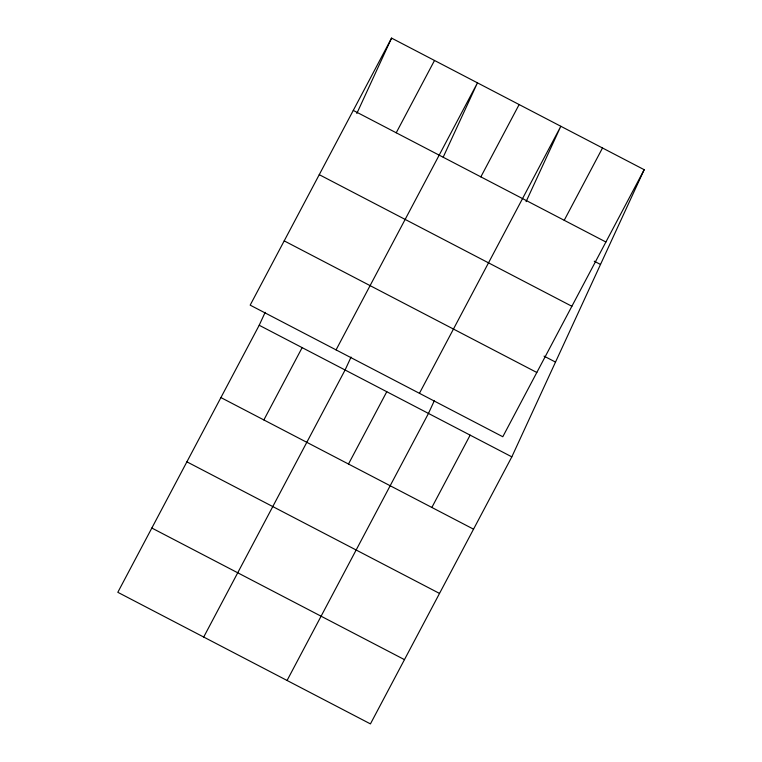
<?xml version="1.0" encoding="UTF-8"?>
<svg xmlns="http://www.w3.org/2000/svg" width="762" height="762" viewBox="0 0 762 762"><rect width="100%" height="100%" fill="white"/><g stroke="black" fill="none" stroke-linecap="round" stroke-linejoin="round"><path stroke-width="1.14" d="M644.185 169.697L502.796 436.74L250.174 305.143L391.563 38.1L644.185 169.697L511.826 456.857L370.437 723.9L117.815 592.303L259.204 325.26L265.157 312.334M356.816 113.481L391.563 38.1M351.053 357.083L345.091 369.999L203.702 637.042M443.208 157.143L477.46 82.848L336.071 349.882M434.416 400.507L428.463 413.433L287.064 680.476M526.075 201.654L560.822 126.273L419.433 393.316M396.221 132.788L434.511 60.474M263.862 419.938L302.152 347.624M480.851 176.87L519.141 104.556M348.491 464.029L386.782 391.716M564.223 220.294L602.504 147.99M431.854 507.454L470.144 435.14M353.282 110.414L605.904 242.011M594.255 261.204L600.513 264.462M319.249 174.669L571.881 306.276M544.039 356.121L555.508 362.093M284.197 240.878L536.819 372.485M259.204 325.26L511.826 456.857M220.913 397.573L473.535 529.171M186.89 461.829L439.512 593.427M151.838 528.037L404.46 659.635"/></g></svg>
